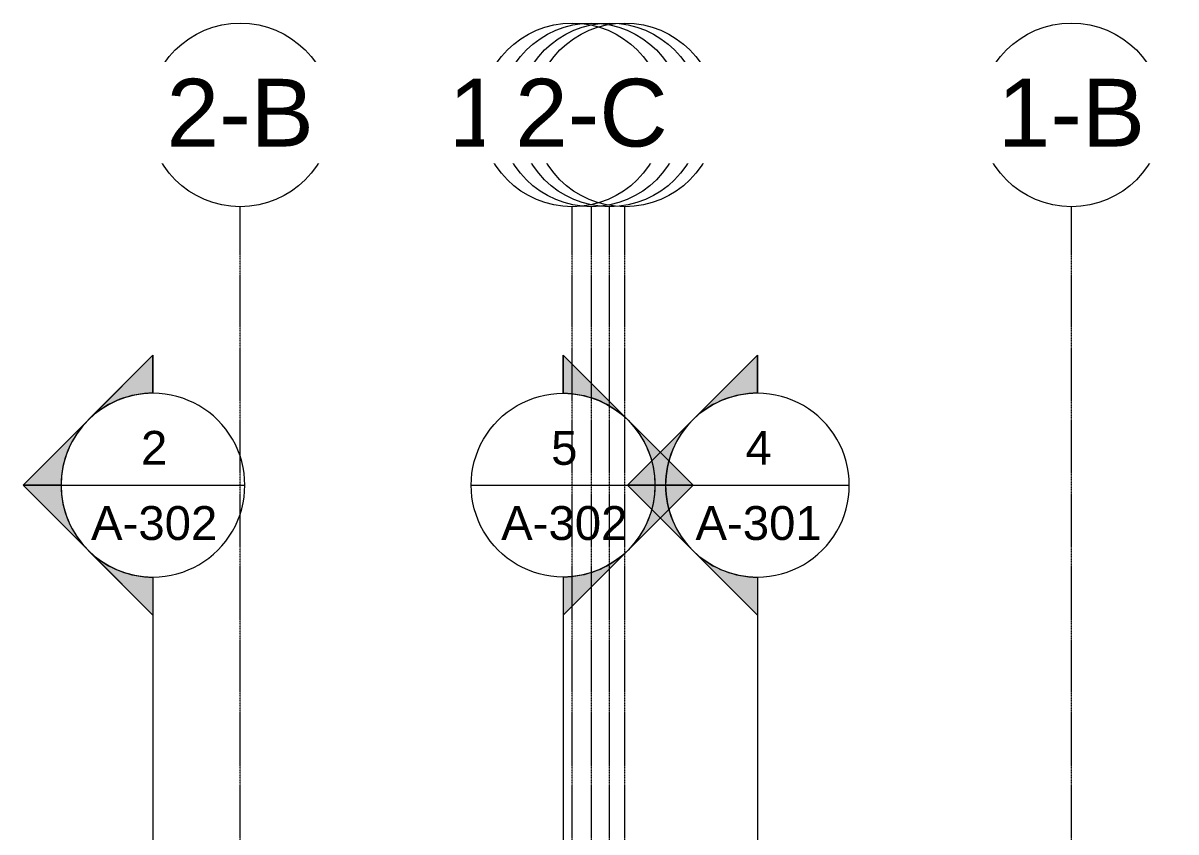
# Model space of a CAD drawing. Header units: inches. Extents: x -23227 to -2744, y -314 to 853.
# Drawn here: x -10549 to -9947, y 412 to 835 of the extents above; entities that cross this region are included whole.
import ezdxf

# ---------------------------------------------------------------- set-up
doc = ezdxf.new("R2010")
doc.units = ezdxf.units.IN
doc.header["$MEASUREMENT"] = 0
doc.linetypes.add('Grid Line 1_2_', pattern=[0.8749999999999999, 0.4999999999999999, -0.125, 0.125, -0.125])
for name, color, linetype, lineweight in [('G-ANNO-SYMB', 111, 'Continuous', 9), ('S-GRID', 1, 'Continuous', 9), ('S-GRID-IDEN', 1, 'Continuous', 9)]:
    doc.layers.add(name, color=color, linetype=linetype, lineweight=lineweight)
doc.styles.add('Arial_1', font='arial.ttf', dxfattribs={"height": 35.40718562874248})
doc.styles.add('Arial_2', font='arial.ttf', dxfattribs={"height": 17.70359281437124})

# ---------------------------------------------------------------- blocks, each defined once
blk = doc.blocks.new('Grid - Grid Head - Circle-14747-Section 16')
at = {"layer": 'S-GRID-IDEN'}
blk.add_circle((-21143.8028103963, 786.6570754422739), 48, dxfattribs=at)
blk = doc.blocks.new('Section - Section Head - Filled-1526-Section 16')
at = {"layer": 'G-ANNO-SYMB'}
h = blk.add_hatch(color=256, dxfattribs=at)
edge = h.paths.add_edge_path(flags=0)
edge.add_arc((-22272.8330880685, 593.1570754422742), 48.06247118192713, 89.99999999999989, 132.0783950246226, ccw=False)
edge.add_line((-22272.8330880685, 641.2195466242014), (-22272.8330880685, 661.0393264361825))
edge.add_line((-22272.8330880685, 661.0393264361825), (-22305.04199878177, 628.8304157229086))
h = blk.add_hatch(color=256, dxfattribs=at)
edge = h.paths.add_edge_path(flags=0)
edge.add_line((-22306.77421356545, 627.0982009392283), (-22340.7153390624, 593.1570754422742))
edge.add_line((-22340.7153390624, 593.1570754422742), (-22320.8330880685, 593.157075442274))
edge.add_arc((-22272.8330880685, 593.1570754422735), 48.00000000000296, 135, 179.9999999999997, ccw=False)
h = blk.add_hatch(color=256, dxfattribs=at)
edge = h.paths.add_edge_path(flags=0)
edge.add_arc((-22272.8330880685, 593.157075442274), 47.99999999999977, 180.0000000000001, 224.9999999999984, ccw=False)
edge.add_line((-22320.8330880685, 593.1570754422742), (-22340.7153390624, 593.1570754422743))
edge.add_line((-22340.7153390624, 593.1570754422743), (-22306.77421356545, 559.21594994532))
h = blk.add_hatch(color=256, dxfattribs=at)
edge = h.paths.add_edge_path(flags=0)
edge.add_line((-22305.04199878177, 557.4837351616393), (-22272.8330880685, 525.2748244483652))
edge.add_line((-22272.8330880685, 525.2748244483652), (-22272.8330880685, 545.0946042603463))
edge.add_arc((-22272.8330880685, 593.1570754422737), 48.06247118192778, 227.9216049753765, 270, ccw=False)
for p, q in [((-22340.7153390624, 593.1570754422743), (-22272.8330880685, 661.0393264361825)), ((-22305.04199878177, 628.8304157229086), (-22272.8330880685, 661.0393264361825)), ((-22272.8330880685, 641.157075442274), (-22272.8330880685, 661.0393264361825)), ((-22272.8330880685, 661.0393264361825), (-22272.8330880685, 641.2195466242014)), ((-22340.7153390624, 593.1570754422742), (-22306.77421356545, 627.0982009392283)), ((-22340.7153390624, 593.1570754422743), (-22272.8330880685, 525.2748244483656)), ((-22320.8330880685, 593.157075442274), (-22340.7153390624, 593.1570754422742)), ((-22306.77421356545, 559.21594994532), (-22340.7153390624, 593.1570754422743)), ((-22340.7153390624, 593.1570754422743), (-22320.8330880685, 593.1570754422742)), ((-22272.8330880685, 525.2748244483652), (-22305.04199878177, 557.4837351616393)), ((-22272.8330880685, 545.157075442274), (-22272.8330880685, 525.2748244483656)), ((-22272.8330880685, 545.0946042603463), (-22272.8330880685, 525.2748244483652))]:
    blk.add_line(p, q, dxfattribs=at)
for centre, radius, start, end in [((-22272.8330880685, 593.157075442274), 47.99999999999989, 89.99999999999987, 269.9999999999995), ((-22272.8330880685, 593.1570754422742), 48.06247118192713, 89.99999999999953, 132.0783950246223), ((-22272.8330880685, 593.157075442274), 47.99999999999994, 269.9999999999996, 89.99999999999993), ((-22272.8330880685, 593.1570754422735), 48.00000000000296, 134.9999999999997, 179.9999999999993), ((-22272.8330880685, 593.157075442274), 47.99999999999977, 179.9999999999997, 224.999999999998), ((-22272.8330880685, 593.1570754422737), 48.06247118192778, 227.9216049753762, 269.9999999999996)]:
    blk.add_arc(centre, radius, start, end, dxfattribs=at)

msp = doc.modelspace()

# ---------------------------------------------------------------- linework, layer by layer
at = {"layer": 'G-ANNO-SYMB'}
for p, q in [((-10529.23767625618, 593.1570754422739), (-10433.23767625618, 593.1570754422739)), ((-10314.96435642576, 593.1570754422739), (-10218.96435642576, 593.1570754422739)), ((-10213.44047605525, 593.1570754422739), (-10117.44047605525, 593.1570754422739)), ((-10481.23767625619, 545.1570754422744), (-10481.23767625619, -79.66080684492748)), ((-10266.96435642578, 545.1570754422744), (-10266.96435642578, -79.66080684492748)), ((-10165.44047605526, 545.1570754422744), (-10165.44047605526, -79.66080684492748))]:
    msp.add_line(p, q, dxfattribs=at)
at = {"layer": 'S-GRID', "linetype": 'Grid Line 1_2_'}
for p, q in [((-10435.66019838307, -293.0358781800439), (-10435.66019838307, 738.6570754422744)), ((-10435.66019838307, -293.0358781800439), (-10435.66019838307, 738.6570754422744)), ((-10262.16019838321, -293.0358781800439), (-10262.16019838321, 738.6570754422744)), ((-10252.16019838321, -293.0358781800439), (-10252.16019838321, 738.6570754422744)), ((-10252.16019838321, -293.0358781800439), (-10252.16019838321, 738.6570754422744)), ((-10242.66019838307, -293.0358781800439), (-10242.66019838307, 738.6570754422744)), ((-10234.66019838307, -293.0358781800439), (-10234.66019838307, 738.6570754422744)), ((-10001.41019838307, -293.0358781800439), (-10001.41019838307, 738.6570754422744)), ((-10001.41019838307, -293.0358781800439), (-10001.41019838307, 738.6570754422744))]:
    msp.add_line(p, q, dxfattribs=at)

# ---------------------------------------------------------------- block references
at = {"layer": 'G-ANNO-SYMB'}
for p in [(11791.59541181233, 0), (12107.39261201325, 0)]:
    msp.add_blockref('Section - Section Head - Filled-1526-Section 16', p, dxfattribs=at)
at = {"layer": 'G-ANNO-SYMB', "extrusion": (0, 0, -1)}
msp.add_blockref('Section - Section Head - Filled-1526-Section 16', (32539.79744449428, 0), dxfattribs=at)
at = {"layer": 'S-GRID-IDEN'}
for p in [(10708.14261201325, 0), (10901.14261201325, 0), (11142.39261201325, 0)]:
    msp.add_blockref('Grid - Grid Head - Circle-14747-Section 16', p, dxfattribs=at)

# ---------------------------------------------------------------- texts
at = {"layer": 'G-ANNO-SYMB', "char_height": 17.70359281437124, "attachment_point": 2, "line_spacing_factor": 0.9385317878468563, "style": 'Arial_2'}
for s, insert, width in [('2', (-10480.6229362943, 621.4953245809785), 16.41599999999998), ('5', (-10266.34961646389, 621.4953245809785), 16.41599999999998), ('4', (-10164.82573609337, 621.4953245809785), 16.41599999999998), ('A-302', (-10480.6229362943, 582.2228362023129), 78.62399999999991), ('A-302', (-10266.34961646389, 582.2228362023129), 78.62399999999991), ('A-301', (-10164.82573609338, 582.2228362023129), 78.62399999999991)]:
    msp.add_mtext(s, dxfattribs=dict(at, insert=insert, width=width))

# ---------------------------------------------------------------- next in the draw order: texts
at = {"layer": 'S-GRID-IDEN', "char_height": 35.40718562874248, "width": 85.10399999999991, "attachment_point": 2, "line_spacing_factor": 0.9385317878468563, "style": 'Arial_1', "bg_fill": 3, "box_fill_scale": 1.25, "bg_fill_color": 0, "bg_fill_transparency": 0}
for s, insert in [('3-2', (-10435.66942568513, 805.5308123521395)), ('3-3', (-10242.66942568513, 805.5308123521395)), ('3-4', (-10001.41942568513, 805.5308123521395))]:
    msp.add_mtext(s, dxfattribs=dict(at, insert=insert))

# ---------------------------------------------------------------- next in the draw order: block references
at = {"layer": 'S-GRID-IDEN'}
for p in [(10708.14261201325, 0), (10909.14261201326, 0), (11142.39261201326, 0)]:
    msp.add_blockref('Grid - Grid Head - Circle-14747-Section 16', p, dxfattribs=at)

# ---------------------------------------------------------------- next in the draw order: texts
at = {"layer": 'S-GRID-IDEN', "char_height": 35.40718562874248, "attachment_point": 2, "line_spacing_factor": 0.9385317878468563, "style": 'Arial_1', "bg_fill": 3, "box_fill_scale": 1.25, "bg_fill_color": 0, "bg_fill_transparency": 0}
for s, insert, width in [('2-B', (-10435.66942568513, 805.5308123521395), 91.5839999999999), ('3-3.G', (-10234.66942568512, 805.5308123521395), 147.3119999999998), ('1-B', (-10001.41942568512, 805.5308123521395), 91.5839999999999)]:
    msp.add_mtext(s, dxfattribs=dict(at, insert=insert, width=width))

# ---------------------------------------------------------------- next in the draw order: block references
at = {"layer": 'S-GRID-IDEN'}
msp.add_blockref('Grid - Grid Head - Circle-14747-Section 16', (10891.64261201311, 0), dxfattribs=at)

# ---------------------------------------------------------------- next in the draw order: texts
at = {"layer": 'S-GRID-IDEN', "insert": (-10252.16942568527, 805.5308123521395), "char_height": 35.40718562874248, "width": 91.5839999999999, "attachment_point": 2, "line_spacing_factor": 0.9385317878468563, "style": 'Arial_1', "bg_fill": 3, "box_fill_scale": 1.25, "bg_fill_color": 0, "bg_fill_transparency": 0}
msp.add_mtext('1-A', dxfattribs=at)

# ---------------------------------------------------------------- next in the draw order: block references
at = {"layer": 'S-GRID-IDEN'}
msp.add_blockref('Grid - Grid Head - Circle-14747-Section 16', (10881.64261201312, 0), dxfattribs=at)

# ---------------------------------------------------------------- next in the draw order: texts
at = {"layer": 'S-GRID-IDEN', "insert": (-10262.16942568526, 805.5308123521395), "char_height": 35.40718562874248, "width": 153.7919999999998, "attachment_point": 2, "line_spacing_factor": 0.9385317878468563, "style": 'Arial_1', "bg_fill": 3, "box_fill_scale": 1.25, "bg_fill_color": 0, "bg_fill_transparency": 0}
msp.add_mtext('1-A.G', dxfattribs=at)

# ---------------------------------------------------------------- next in the draw order: block references
at = {"layer": 'S-GRID-IDEN'}
msp.add_blockref('Grid - Grid Head - Circle-14747-Section 16', (10891.64261201311, 0), dxfattribs=at)

# ---------------------------------------------------------------- next in the draw order: texts
at = {"layer": 'S-GRID-IDEN', "insert": (-10252.16942568527, 805.5308123521395), "char_height": 35.40718562874248, "width": 94.60799999999989, "attachment_point": 2, "line_spacing_factor": 0.9385317878468563, "style": 'Arial_1', "bg_fill": 3, "box_fill_scale": 1.25, "bg_fill_color": 0, "bg_fill_transparency": 0}
msp.add_mtext('2-C', dxfattribs=at)

doc.saveas('drawing.dxf')
